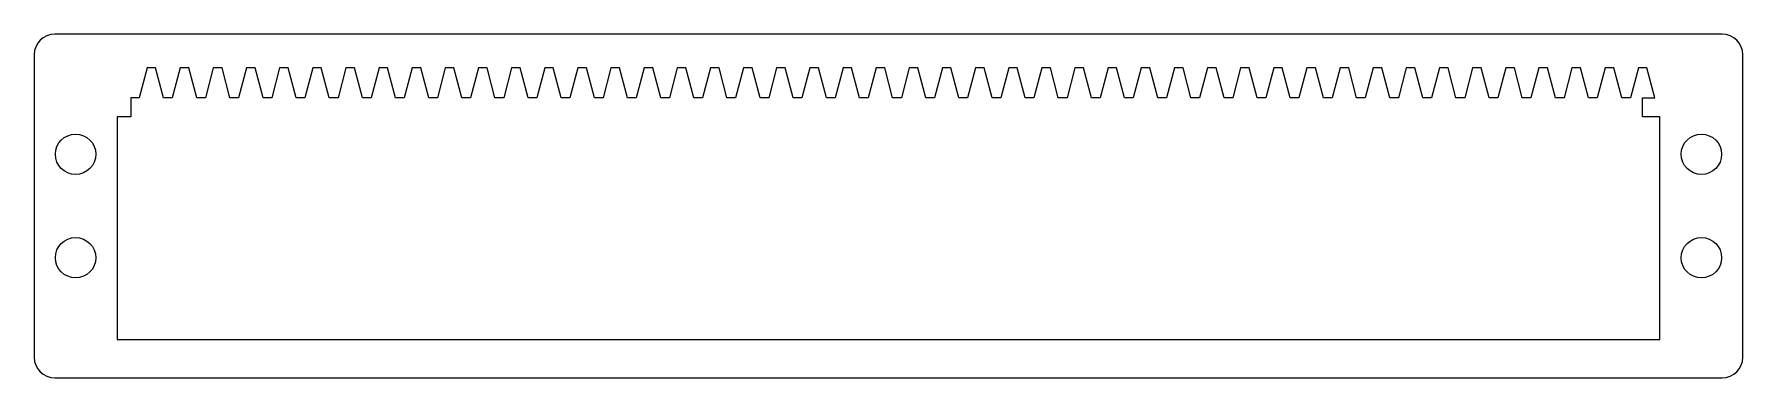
# Model space of a CAD drawing. Header units: millimetres. Extents: x 0 to 165, y -33 to 0.
import ezdxf

# ---------------------------------------------------------------- set-up
doc = ezdxf.new("R2010")
doc.units = ezdxf.units.MM

msp = doc.modelspace()

# ---------------------------------------------------------------- linework, layer by layer
at = {"color": 7, "linetype": 'Continuous', "lineweight": 25}
for p, q in [((163, 0), (2, 0)), ((0, -2), (0, -31.22)), ((10.9, -3.25), (10.14, -6.15)), ((11.73, -3.25), (10.9, -3.25)), ((12.5, -6.15), (11.73, -3.25)), ((14.11, -3.25), (13.34, -6.15)), ((14.94, -3.25), (14.11, -3.25)), ((15.7, -6.15), (14.94, -3.25)), ((17.3, -3.25), (16.54, -6.15)), ((18.14, -3.25), (17.3, -3.25)), ((18.9, -6.15), (18.14, -3.25)), ((20.5, -3.25), (19.74, -6.15)), ((21.34, -3.25), (20.5, -3.25)), ((22.1, -6.15), (21.34, -3.25)), ((23.7, -3.25), (22.94, -6.15)), ((24.54, -3.25), (23.7, -3.25)), ((25.3, -6.15), (24.54, -3.25)), ((26.91, -3.25), (26.14, -6.15)), ((27.73, -3.25), (26.91, -3.25)), ((28.5, -6.15), (27.73, -3.25)), ((30.11, -3.25), (29.34, -6.15)), ((30.93, -3.25), (30.11, -3.25)), ((31.7, -6.15), (30.93, -3.25)), ((33.3, -3.25), (32.54, -6.15)), ((34.13, -3.25), (33.3, -3.25)), ((34.9, -6.15), (34.13, -3.25)), ((36.51, -3.25), (35.74, -6.15)), ((37.34, -3.25), (36.51, -3.25)), ((38.1, -6.15), (37.34, -3.25)), ((39.7, -3.25), (38.94, -6.15)), ((40.53, -3.25), (39.7, -3.25)), ((41.3, -6.15), (40.53, -3.25)), ((42.91, -3.25), (42.14, -6.15)), ((43.73, -3.25), (42.91, -3.25)), ((44.5, -6.15), (43.73, -3.25)), ((46.1, -3.25), (45.34, -6.15)), ((46.94, -3.25), (46.1, -3.25)), ((47.7, -6.15), (46.94, -3.25)), ((49.3, -3.25), (48.54, -6.15)), ((50.13, -3.25), (49.3, -3.25)), ((50.9, -6.15), (50.13, -3.25)), ((52.51, -3.25), (51.74, -6.15)), ((53.34, -3.25), (52.51, -3.25)), ((54.1, -6.15), (53.34, -3.25)), ((55.7, -3.25), (54.94, -6.15)), ((56.53, -3.25), (55.7, -3.25)), ((57.3, -6.15), (56.53, -3.25)), ((58.91, -3.25), (58.14, -6.15)), ((59.73, -3.25), (58.91, -3.25)), ((60.5, -6.15), (59.73, -3.25)), ((62.1, -3.25), (61.34, -6.15)), ((62.94, -3.25), (62.1, -3.25)), ((63.7, -6.15), (62.94, -3.25)), ((65.31, -3.25), (64.54, -6.15)), ((66.14, -3.25), (65.31, -3.25)), ((66.9, -6.15), (66.14, -3.25)), ((68.5, -3.25), (67.74, -6.15)), ((69.33, -3.25), (68.5, -3.25)), ((70.1, -6.15), (69.33, -3.25)), ((71.7, -3.25), (70.94, -6.15)), ((72.53, -3.25), (71.7, -3.25)), ((73.3, -6.15), (72.53, -3.25)), ((74.91, -3.25), (74.14, -6.15)), ((75.73, -3.25), (74.91, -3.25)), ((76.5, -6.15), (75.73, -3.25)), ((78.11, -3.25), (77.34, -6.15)), ((78.94, -3.25), (78.11, -3.25)), ((79.7, -6.15), (78.94, -3.25)), ((81.31, -3.25), (80.54, -6.15)), ((82.14, -3.25), (81.31, -3.25)), ((82.9, -6.15), (82.14, -3.25)), ((84.5, -3.25), (83.74, -6.15)), ((85.33, -3.25), (84.5, -3.25)), ((86.1, -6.15), (85.33, -3.25)), ((87.7, -3.25), (86.94, -6.15)), ((88.53, -3.25), (87.7, -3.25)), ((89.3, -6.15), (88.53, -3.25)), ((90.91, -3.25), (90.14, -6.15)), ((91.73, -3.25), (90.91, -3.25)), ((92.5, -6.15), (91.73, -3.25)), ((94.11, -3.25), (93.34, -6.15)), ((94.94, -3.25), (94.11, -3.25)), ((95.7, -6.15), (94.94, -3.25)), ((97.31, -3.25), (96.54, -6.15)), ((98.14, -3.25), (97.31, -3.25)), ((98.9, -6.15), (98.14, -3.25)), ((100.5, -3.25), (99.74, -6.15)), ((101.33, -3.25), (100.5, -3.25)), ((102.1, -6.15), (101.33, -3.25)), ((103.7, -3.25), (102.94, -6.15)), ((104.53, -3.25), (103.7, -3.25)), ((105.3, -6.15), (104.53, -3.25)), ((106.91, -3.25), (106.14, -6.15)), ((107.73, -3.25), (106.91, -3.25)), ((108.5, -6.15), (107.73, -3.25)), ((110.11, -3.25), (109.34, -6.15)), ((110.94, -3.25), (110.11, -3.25)), ((111.7, -6.15), (110.94, -3.25)), ((113.31, -3.25), (112.54, -6.15)), ((114.14, -3.25), (113.31, -3.25)), ((114.9, -6.15), (114.14, -3.25)), ((116.5, -3.25), (115.74, -6.15)), ((117.33, -3.25), (116.5, -3.25)), ((118.1, -6.15), (117.33, -3.25)), ((119.7, -3.25), (118.94, -6.15)), ((120.53, -3.25), (119.7, -3.25)), ((121.3, -6.15), (120.53, -3.25)), ((122.91, -3.25), (122.14, -6.15)), ((123.73, -3.25), (122.91, -3.25)), ((124.5, -6.15), (123.73, -3.25)), ((126.11, -3.25), (125.34, -6.15)), ((126.94, -3.25), (126.11, -3.25)), ((127.7, -6.15), (126.94, -3.25)), ((129.31, -3.25), (128.54, -6.15)), ((130.13, -3.25), (129.31, -3.25)), ((130.9, -6.15), (130.13, -3.25)), ((132.5, -3.25), (131.74, -6.15)), ((133.34, -3.25), (132.5, -3.25)), ((134.1, -6.15), (133.34, -3.25)), ((135.71, -3.25), (134.94, -6.15)), ((136.53, -3.25), (135.71, -3.25)), ((137.3, -6.15), (136.53, -3.25)), ((138.91, -3.25), (138.14, -6.15)), ((139.74, -3.25), (138.91, -3.25)), ((140.5, -6.15), (139.74, -3.25)), ((142.1, -3.25), (141.34, -6.15)), ((142.94, -3.25), (142.1, -3.25)), ((143.7, -6.15), (142.94, -3.25)), ((145.31, -3.25), (144.54, -6.15)), ((146.13, -3.25), (145.31, -3.25)), ((146.9, -6.15), (146.13, -3.25)), ((148.5, -3.25), (147.74, -6.15)), ((149.34, -3.25), (148.5, -3.25)), ((150.1, -6.15), (149.34, -3.25)), ((151.71, -3.25), (150.94, -6.15)), ((152.53, -3.25), (151.71, -3.25)), ((153.3, -6.15), (152.53, -3.25)), ((154.91, -3.25), (154.14, -6.15)), ((155.74, -3.25), (154.91, -3.25)), ((156.5, -6.15), (155.74, -3.25)), ((165, -31.22), (165, -2)), ((9.35, -6.15), (9.35, -8)), ((10.14, -6.15), (9.35, -6.15)), ((13.34, -6.15), (12.5, -6.15)), ((16.54, -6.15), (15.7, -6.15)), ((19.74, -6.15), (18.9, -6.15)), ((22.94, -6.15), (22.1, -6.15)), ((26.14, -6.15), (25.3, -6.15)), ((29.34, -6.15), (28.5, -6.15)), ((32.54, -6.15), (31.7, -6.15)), ((35.74, -6.15), (34.9, -6.15)), ((38.94, -6.15), (38.1, -6.15)), ((42.14, -6.15), (41.3, -6.15)), ((45.34, -6.15), (44.5, -6.15)), ((48.54, -6.15), (47.7, -6.15)), ((51.74, -6.15), (50.9, -6.15)), ((54.94, -6.15), (54.1, -6.15)), ((58.14, -6.15), (57.3, -6.15)), ((61.34, -6.15), (60.5, -6.15)), ((64.54, -6.15), (63.7, -6.15)), ((67.74, -6.15), (66.9, -6.15)), ((70.94, -6.15), (70.1, -6.15)), ((74.14, -6.15), (73.3, -6.15)), ((77.34, -6.15), (76.5, -6.15)), ((80.54, -6.15), (79.7, -6.15)), ((83.74, -6.15), (82.9, -6.15)), ((86.94, -6.15), (86.1, -6.15)), ((90.14, -6.15), (89.3, -6.15)), ((93.34, -6.15), (92.5, -6.15)), ((96.54, -6.15), (95.7, -6.15)), ((99.74, -6.15), (98.9, -6.15)), ((102.94, -6.15), (102.1, -6.15)), ((106.14, -6.15), (105.3, -6.15)), ((109.34, -6.15), (108.5, -6.15)), ((112.54, -6.15), (111.7, -6.15)), ((115.74, -6.15), (114.9, -6.15)), ((118.94, -6.15), (118.1, -6.15)), ((122.14, -6.15), (121.3, -6.15)), ((125.34, -6.15), (124.5, -6.15)), ((128.54, -6.15), (127.7, -6.15)), ((131.74, -6.15), (130.9, -6.15)), ((134.94, -6.15), (134.1, -6.15)), ((138.14, -6.15), (137.3, -6.15)), ((141.34, -6.15), (140.5, -6.15)), ((144.54, -6.15), (143.7, -6.15)), ((147.74, -6.15), (146.9, -6.15)), ((150.94, -6.15), (150.1, -6.15)), ((154.14, -6.15), (153.3, -6.15)), ((155.32, -6.15), (156.5, -6.15)), ((155.32, -8), (155.32, -6.15)), ((8, -8), (8, -29.5)), ((9.35, -8), (8, -8)), ((157, -8), (155.32, -8)), ((157, -29.5), (157, -8)), ((8, -29.5), (157, -29.5)), ((2, -33.22), (163, -33.22))]:
    msp.add_line(p, q, dxfattribs=at)
for centre in [(4, -11.61), (161, -11.61), (4, -21.61), (161, -21.61)]:
    msp.add_circle(centre, 1.95, dxfattribs=at)
for centre, start, end in [((2, -2), 90, 180), ((163, -2), 0, 90), ((2, -31.22), 180, 270), ((163, -31.22), 270, 0)]:
    msp.add_arc(centre, 2, start, end, dxfattribs=at)

doc.saveas('drawing.dxf')
